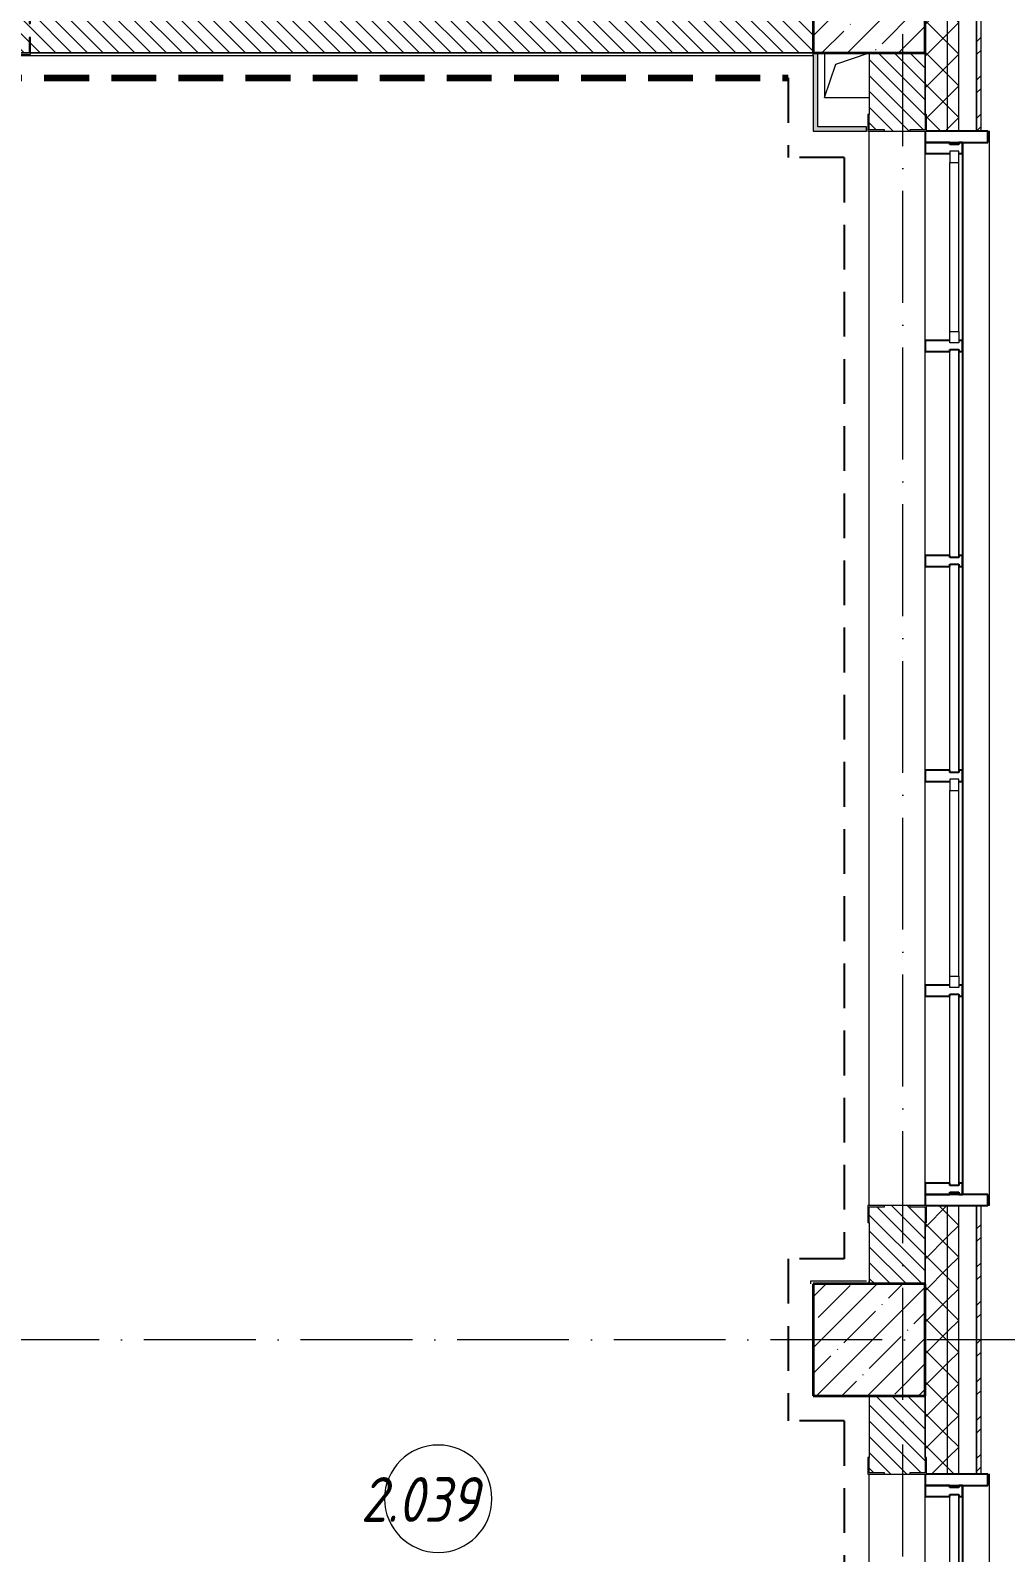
# Model space of a CAD drawing. Header units: millimetres. Extents: x -213536 to 1564669, y -45299 to 942238.
# Drawn here: x 305846 to 310205, y 233015 to 239815 of the extents above; entities that cross this region are included whole.
import ezdxf

# ---------------------------------------------------------------- set-up
doc = ezdxf.new("R2010")
doc.units = ezdxf.units.MM
for name, pattern in [('01 Штриховая _2 мм_', [300, 200, -100]), ('50_200_ШТРИХ_1Т_ш5_п1_п1_', [700, 500, -100, 0, -100]), ('Штрих короткий', [300, 150, -150]), ('Штриховая _2 мм - 1 мм_', [300, 200, -100])]:
    doc.linetypes.add(name, pattern=pattern)
for name, color, linetype, lineweight in [('0-1', 7, 'Continuous', 5), ('0-2', 7, 'Continuous', 9), ('Импосты витража', 7, 'Continuous', 9), ('Импосты витража-1', 7, 'Continuous', 25), ('Каркас_Импост', 7, 'Continuous', 13), ('Каркас_Импост-1', 7, 'Continuous', 9), ('Марки помещений', 7, 'Continuous', 9), ('Несущие колонны', 7, 'Continuous', 9), ('Несущие колонны-1', 7, 'Continuous', 35), ('Обобщенные модели', 7, 'Continuous', 9), ('Общие ребра', 7, 'Continuous', 9), ('Окна', 7, 'Continuous', 9), ('Оси-2', 7, '50_200_ШТРИХ_1Т_ш5_п1_п1_', 9), ('Остекление-1', 7, 'Continuous', 9), ('Перемычка-1', 7, 'Штрих короткий', 9), ('Стены', 7, 'Continuous', 9), ('Стены-1', 7, 'Continuous', 13), ('Штриховка разреза-1', 7, 'Continuous', 9)]:
    doc.layers.add(name, color=color, linetype=linetype, lineweight=lineweight)
for name, color, linetype, lineweight, true_color in [('СТ-1_1', 7, 'Штриховая _2 мм - 1 мм_', 90, 0x888888), ('СТ-1_13', 7, '01 Штриховая _2 мм_', 90, 0xd5d3c7), ('Штриховка разреза-3', 7, 'Continuous', 9, 0x0080ff)]:
    doc.layers.add(name, color=color, linetype=linetype, lineweight=lineweight, true_color=true_color)
doc.layers.get('0-2').off()
doc.styles.add('ISOCPEUR_I_2', font='isocpeui.ttf', dxfattribs={"width": 0.85, "height": 2.3})
pattern_1 = [(135, (0, 0), (-35.35534, -35.35534), [])]
pattern_2 = [(45, (0, 0), (-70.71068, 70.71068), []), (135, (0, 0), (-70.71068, -70.71068), [])]

# ---------------------------------------------------------------- blocks, each defined once
blk = doc.blocks.new('BSC_Колонна _Прямоугольная - 500х500-V25-АИ2_02_План отделки стен 2-го этажа _Часть 2_')
at = {"layer": 'Несущие колонны'}
h = blk.add_hatch(dxfattribs=at)
h.set_pattern_fill('FP_33', color=256, style=0, pattern_type=2)
h.set_pattern_definition([(45, (-103350, -27150), (-114.04925, 114.04925), []), (45, (-103235.95, -27150), (-114.04925, 114.04925), [201.613, -40.323, 3.353, -36.97])])
h.paths.add_polyline_path([(-215.9, -250), (250, -250), (250, 250), (-250, 250), (-250, -250)], flags=0)
at = {"layer": 'Несущие колонны-1'}
for p, q in [((250, 250), (-250, 250)), ((-250, 250), (-250, -250)), ((250, -250), (250, 250)), ((-250, -250), (250, -250))]:
    blk.add_line(p, q, dxfattribs=at)
blk = doc.blocks.new('BSC_Колонна _Прямоугольная - 500х500-V31-АИ2_02_План отделки стен 2-го этажа _Часть 2_')
at = {"layer": 'Несущие колонны'}
h = blk.add_hatch(dxfattribs=at)
h.set_pattern_fill('FP_39', color=256, style=0, pattern_type=2)
h.set_pattern_definition([(45, (-103350, -21150), (-114.04925, 114.04925), []), (45, (-103235.95, -21150), (-114.04925, 114.04925), [201.613, -40.323, 3.353, -36.97])])
h.paths.add_polyline_path([(-250, -250), (250, -250), (250, 250), (-250, 250)], flags=0)
at = {"layer": 'Несущие колонны-1'}
for p, q in [((250, 250), (-250, 250)), ((-250, 250), (-250, -250)), ((250, -250), (250, 250)), ((-250, -250), (250, -250))]:
    blk.add_line(p, q, dxfattribs=at)
blk = doc.blocks.new('Проем_Дверь_Прямоугольный - 1800х2700h_оконные проемы-25805030-АИ2_02_План отделки стен 2-го этажа _Часть 2_')
at = {"layer": 'Перемычка-1'}
for p, q in [((900, 125), (-900, 125)), ((900, -125), (-900, -125))]:
    blk.add_line(p, q, dxfattribs=at)
blk = doc.blocks.new('PNS_Панель прямоугольная1 - Нр_Стекло - 40мм-25293744-АИ2_02_План отделки стен 2-го этажа _Часть 2_')
at = {"layer": 'Остекление-1'}
for p, q in [((-800, 40), (800, 40)), ((-810, 0), (810, 0)), ((800, 0), (-800, 0))]:
    blk.add_line(p, q, dxfattribs=at)
blk = doc.blocks.new('Прямоугольный импост - Импост структурный с накладкой - 150мм-25651488-АИ2_02_План отделки стен 2-го этажа _Часть 2_')
at = {"layer": 'Импосты витража'}
for p, q in [((44650, -100), (46250, -100)), ((44650, -267), (46250, -267))]:
    blk.add_line(p, q, dxfattribs=at)
blk = doc.blocks.new('Прямоугольный импост - Импост структурный с накладкой - 150мм-25651501-АИ2_02_План отделки стен 2-го этажа _Часть 2_')
at = {"layer": 'Импосты витража-1'}
for p, q in [((-25, 0), (-25, 17)), ((-25, 17), (25, 17)), ((-15, 0), (-25, 0)), ((-15, -40), (-15, 0)), ((25, 0), (15, 0)), ((15, 0), (15, -40)), ((25, 17), (25, 0)), ((-25, -150), (-25, -40)), ((-25, -40), (-15, -40)), ((15, -40), (25, -40)), ((25, -40), (25, -150)), ((25, -150), (-25, -150))]:
    blk.add_line(p, q, dxfattribs=at)
blk = doc.blocks.new('Прямоугольный импост - Откос НВФ_50х280 мм-25995271-АИ2_02_План отделки стен 2-го этажа _Часть 2_')
at = {"layer": 'Импосты витража-1'}
for p, q in [((-50, 130), (0, 130)), ((-50, -150), (-50, 130)), ((0, 130), (0, -144)), ((0, -150), (-50, -150))]:
    blk.add_line(p, q, dxfattribs=at)
blk = doc.blocks.new('Проем_Дверь_Прямоугольный - 4800х2700h_оконные проемы-26053820-АИ2_02_План отделки стен 2-го этажа _Часть 2_')
at = {"layer": 'Перемычка-1'}
for p, q in [((2400, 125), (-2400, 125)), ((2400, -125), (-2400, -125))]:
    blk.add_line(p, q, dxfattribs=at)
blk = doc.blocks.new('Фахверк_СКБ_Уголок - 250_2700-27497298-АИ2_02_План отделки стен 2-го этажа _Часть 2_')
at = {"layer": 'Обобщенные модели'}
for p, q in [((200, 181), (125, 181)), ((125, 181), (125, 106)), ((131, 106), (131, 175)), ((131, 175), (200, 175)), ((200, 175), (200, 181)), ((125, 106), (131, 106)), ((131, -6), (125, -6)), ((125, -6), (125, -81)), ((131, -75), (131, -6)), ((125, -81), (200, -81)), ((200, -75), (131, -75)), ((200, -81), (200, -75))]:
    blk.add_line(p, q, dxfattribs=at)
blk = doc.blocks.new('PNS_Панель прямоугольная1 - Нр_Стекло - 40мм-28068333-АИ2_02_План отделки стен 2-го этажа _Часть 2_')
at = {"layer": 'Остекление-1'}
for p, q in [((-417.5, 40), (417.5, 40)), ((-427.5, 0), (427.5, 0)), ((417.5, 0), (-417.5, 0))]:
    blk.add_line(p, q, dxfattribs=at)
blk = doc.blocks.new('PNS_Панель прямоугольная2 - Нр_Стекло - 40мм-28151954-АИ2_02_План отделки стен 2-го этажа _Часть 2_')
at = {"layer": 'Каркас_Импост'}
for p, q in [((-465, 0), (-465, 40)), ((-465, 40), (-415, 40)), ((-415, 40), (-415, 0)), ((465, 40), (415, 40)), ((415, 40), (415, 0)), ((465, 0), (465, 40)), ((-415, 0), (-465, 0)), ((415, 0), (465, 0))]:
    blk.add_line(p, q, dxfattribs=at)
at = {"layer": 'Каркас_Импост-1'}
for p, q in [((-415, 40), (415, 40)), ((-415, 0), (415, 0))]:
    blk.add_line(p, q, dxfattribs=at)
blk = doc.blocks.new('PNS_Панель прямоугольная1 - Нр_Стекло - 40мм-25328009-АИ2_02_План отделки стен 2-го этажа _Часть 2_')
at = {"layer": 'Остекление-1'}
for p, q in [((-455, 40), (455, 40)), ((-465, 0), (465, 0)), ((455, 0), (-455, 0))]:
    blk.add_line(p, q, dxfattribs=at)
blk = doc.blocks.new('PNS_Панель прямоугольная2 - Нр_Стекло - 40мм-28855703-АИ2_02_План отделки стен 2-го этажа _Часть 2_')
at = {"layer": 'Каркас_Импост'}
for p, q in [((-427.5, 0), (-427.5, 40)), ((-427.5, 40), (-377.5, 40)), ((-377.5, 40), (-377.5, 0)), ((427.5, 40), (377.5, 40)), ((377.5, 40), (377.5, 0)), ((427.5, 0), (427.5, 40)), ((-377.5, 0), (-427.5, 0)), ((377.5, 0), (427.5, 0))]:
    blk.add_line(p, q, dxfattribs=at)
at = {"layer": 'Каркас_Импост-1'}
for p, q in [((-377.5, 40), (377.5, 40)), ((-377.5, 0), (377.5, 0))]:
    blk.add_line(p, q, dxfattribs=at)
blk = doc.blocks.new('Прямоугольный импост - Откос НВФ_50х280 мм-25993834-АИ2_02_План отделки стен 2-го этажа _Часть 2_')
at = {"layer": 'Импосты витража-1'}
for p, q in [((-50, 130), (0, 130)), ((-50, -150), (-50, 130)), ((0, 130), (0, -144)), ((0, -150), (-50, -150))]:
    blk.add_line(p, q, dxfattribs=at)
blk = doc.blocks.new('Прямоугольный импост - Импост структурный с накладкой - 150мм-28072255-АИ2_02_План отделки стен 2-го этажа _Часть 2_')
at = {"layer": 'Импосты витража'}
for p, q in [((56650, -100), (57485, -100)), ((56650, -267), (57485, -267))]:
    blk.add_line(p, q, dxfattribs=at)
blk = doc.blocks.new('Прямоугольный импост - Импост структурный с накладкой - 150мм-28072245-АИ2_02_План отделки стен 2-го этажа _Часть 2_')
at = {"layer": 'Импосты витража'}
for p, q in [((57535, -100), (58445, -100)), ((57535, -267), (58445, -267))]:
    blk.add_line(p, q, dxfattribs=at)
blk = doc.blocks.new('Прямоугольный импост - Импост структурный с накладкой - 150мм-28072247-АИ2_02_План отделки стен 2-го этажа _Часть 2_')
at = {"layer": 'Импосты витража-1'}
for p, q in [((-25, 0), (-25, 17)), ((-25, 17), (25, 17)), ((-15, 0), (-25, 0)), ((-15, -40), (-15, 0)), ((25, 0), (15, 0)), ((15, 0), (15, -40)), ((25, 17), (25, 0)), ((-25, -150), (-25, -40)), ((-25, -40), (-15, -40)), ((15, -40), (25, -40)), ((25, -40), (25, -150)), ((25, -150), (-25, -150))]:
    blk.add_line(p, q, dxfattribs=at)
blk = doc.blocks.new('Прямоугольный импост - Импост структурный с накладкой - 150мм-V179-АИ2_02_План отделки стен 2-го этажа _Часть 2_')
at = {"layer": 'Импосты витража-1'}
for p, q in [((-25, 0), (-25, 17)), ((-25, 17), (25, 17)), ((-15, 0), (-25, 0)), ((-15, -40), (-15, 0)), ((25, 17), (25, 0)), ((-25, -150), (-25, -40)), ((-25, -40), (-15, -40)), ((25, -40), (25, -150)), ((25, -150), (-25, -150))]:
    blk.add_line(p, q, dxfattribs=at)
blk = doc.blocks.new('Прямоугольный импост - Импост структурный с накладкой - 150мм-V180-АИ2_02_План отделки стен 2-го этажа _Часть 2_')
at = {"layer": 'Импосты витража-1'}
for p, q in [((-25, 0), (-25, 17)), ((-25, 17), (25, 17)), ((25, 0), (15, 0)), ((15, 0), (15, -40)), ((25, 17), (25, 0)), ((-25, -150), (-25, -40)), ((15, -40), (25, -40)), ((25, -40), (25, -150)), ((25, -150), (-25, -150))]:
    blk.add_line(p, q, dxfattribs=at)
blk = doc.blocks.new('Прямоугольный импост - Импост структурный с накладкой - 150мм-28072285-АИ2_02_План отделки стен 2-го этажа _Часть 2_')
at = {"layer": 'Импосты витража-1'}
for p, q in [((-25, 0), (-25, 17)), ((-25, 17), (25, 17)), ((-15, 0), (-25, 0)), ((-15, -40), (-15, 0)), ((25, 0), (15, 0)), ((15, 0), (15, -40)), ((25, 17), (25, 0)), ((-25, -150), (-25, -40)), ((-25, -40), (-15, -40)), ((15, -40), (25, -40)), ((25, -40), (25, -150)), ((25, -150), (-25, -150))]:
    blk.add_line(p, q, dxfattribs=at)
blk = doc.blocks.new('Прямоугольный импост - Откос НВФ_50х280 мм-26226373-АИ2_02_План отделки стен 2-го этажа _Часть 2_')
at = {"layer": 'Импосты витража-1'}
for p, q in [((0, 130), (-50, 130)), ((-50, 130), (-50, -150)), ((0, -144), (0, 130)), ((-50, -150), (0, -150))]:
    blk.add_line(p, q, dxfattribs=at)
blk = doc.blocks.new('Фахверк_СКБ_Уголок - 200_3550-28267367-АИ2_02_План отделки стен 2-го этажа _Часть 2_')
at = {"layer": 'Обобщенные модели'}
for p, q in [((200, 156), (125, 156)), ((125, 156), (125, 81)), ((131, 81), (131, 150)), ((131, 150), (200, 150)), ((200, 150), (200, 156)), ((125, 81), (131, 81)), ((131, 19), (125, 19)), ((125, 19), (125, -56)), ((131, -50), (131, 19)), ((125, -56), (200, -56)), ((200, -50), (131, -50)), ((200, -56), (200, -50))]:
    blk.add_line(p, q, dxfattribs=at)
blk = doc.blocks.new('AR_Отверстие прямоугольное _в плите_ - AR_Отверстие прямоугольное _в плите_-30511543-АИ2_02_План отделки стен 2-го этажа _Часть 2_')
at = {"layer": 'Обобщенные модели'}
for p, q in [((-100, 100), (-100, -100)), ((-50, 50), (100, 100)), ((-100, -100), (-50, 50)), ((-100, -100), (100, -100))]:
    blk.add_line(p, q, dxfattribs=at)
blk = doc.blocks.new('Отлив_СКБ - Отлив витража_120_НВФ-V241-АИ2_02_План отделки стен 2-го этажа _Часть 2_')
at = {"layer": 'Окна'}
for p, q in [((4750, -2), (50, -2)), ((0, -120), (0, -113)), ((0, -120), (4800, -120)), ((4800, -113), (4800, -120))]:
    blk.add_line(p, q, dxfattribs=at)
blk = doc.blocks.new('Отлив_СКБ - Отлив витража_120_НВФ-31885687-АИ2_02_План отделки стен 2-го этажа _Часть 2_')
at = {"layer": 'Окна'}
for p, q in [((1750, -2), (50, -2)), ((0, -120), (0, -113)), ((0, -120), (1800, -120)), ((1800, -113), (1800, -120))]:
    blk.add_line(p, q, dxfattribs=at)
blk = doc.blocks.new('0125-Р-ОО-Ш2-АР-о_23_10_2024_rvt-1-АИ2_02_План отделки стен 2-го этажа _Часть 2_')
at = {"layer": 'Штриховка разреза-1'}
h = blk.add_hatch(dxfattribs=at)
h.set_pattern_fill('FP_81', color=256, style=0, pattern_type=2)
h.set_pattern_definition(pattern_2)
h.paths.add_polyline_path([(103700, -200), (103700, 750), (103606, 750), (103606, 675), (103600, 675), (103600, -200)], flags=0)
h.paths.add_polyline_path([(103700, 2550), (103700, 3750), (103606, 3750), (103606, 3675), (103600, 3675), (103600, 2625), (103606, 2625), (103606, 2550)], flags=0)
h.paths.add_polyline_path([(103700, 5550), (103700, 6750), (103606, 6750), (103606, 6675), (103600, 6675), (103600, 5625), (103606, 5625), (103606, 5550)], flags=0)
h.paths.add_polyline_path([(103606, 8550), (103700, 8550), (103700, 9750), (103606, 9750), (103606, 9675), (103600, 9675), (103600.1, 8625), (103606, 8625), (103606, 8556)], flags=0)
h.paths.add_polyline_path([(103606, 11550), (103700, 11550), (103700, 12750), (103606, 12750), (103606, 12675), (103600, 12675), (103600, 11625), (103606, 11625), (103606, 11556)], flags=0)
h.paths.add_polyline_path([(103700, 14550), (103700, 15750), (103606, 15750), (103606, 15675), (103600, 15675), (103600, 14625), (103606, 14625), (103606, 14550)], flags=0)
h.paths.add_polyline_path([(103700, 17550), (103700, 18750), (103606, 18750), (103606, 18675), (103600, 18675), (103600.1, 17625), (103606, 17625), (103606, 17550)], flags=0)
h.paths.add_polyline_path([(103700, 20550), (103700, 21750), (103606, 21750), (103606, 21675), (103600, 21675), (103600, 20625), (103606, 20625), (103606, 20550)], flags=0)
h.paths.add_polyline_path([(103700, 26550), (103700, 27750), (103606, 27750), (103606, 27675), (103600, 27675), (103600, 26625), (103606, 26625), (103606, 26550)], flags=0)
h.paths.add_polyline_path([(103700, 29550), (103700, 30750), (103606, 30750), (103606, 30675), (103600, 30675), (103600.1, 29625), (103606, 29625), (103606, 29550)], flags=0)
h.paths.add_polyline_path([(103700, 32550), (103700, 33750), (103606, 33750), (103606, 33675), (103600, 33675), (103600.1, 32625), (103606, 32625), (103606, 32550)], flags=0)
h.paths.add_polyline_path([(103700, 35550), (103700, 36750), (103606, 36750), (103606, 36675), (103600, 36675), (103600, 35625), (103606, 35625), (103606, 35550)], flags=0)
h.paths.add_polyline_path([(103606, 38550), (103700, 38550), (103700, 39750), (103606, 39750), (103606, 39675), (103600, 39675), (103600, 38625), (103606, 38625), (103606, 38556)], flags=0)
h.paths.add_polyline_path([(103700, 41550), (103700, 42750), (103606, 42750), (103606, 42675), (103600, 42675), (103600, 41625), (103606, 41625), (103606, 41550)], flags=0)
h.paths.add_polyline_path([(103700, 47550), (103700, 48615), (103600, 48615), (103600, 47625), (103606, 47625), (103606, 47550)], flags=0)
h = blk.add_hatch(dxfattribs=at)
h.set_pattern_fill('FP_81', color=256, style=0, pattern_type=2)
h.set_pattern_definition(pattern_2)
h.paths.add_polyline_path([(103700, -250), (103750, -250), (103750, 750), (103700, 750), (103700, -200)], flags=0)
h.paths.add_polyline_path([(103700, 2550), (103750, 2550), (103750, 3750), (103700, 3750), (103700, 3265)], flags=0)
h.paths.add_polyline_path([(103700, 5550), (103750, 5550), (103750, 6750), (103700, 6750), (103700, 6037.1)], flags=0)
h.paths.add_polyline_path([(103700, 8550), (103750, 8550), (103750, 9750), (103700, 9750), (103700, 8809.2)], flags=0)
h.paths.add_polyline_path([(103700, 11550), (103750, 11550), (103750, 12750), (103700, 12750), (103700, 11581.4)], flags=0)
h.paths.add_polyline_path([(103750, 14550), (103750, 15750), (103700, 15750), (103700, 14550)], flags=0)
h.paths.add_polyline_path([(103750, 17550), (103750, 18750), (103700, 18750), (103700, 17550)], flags=0)
h.paths.add_polyline_path([(103700, 20550), (103750, 20550), (103750, 21750), (103700, 21750), (103700, 20821.8)], flags=0)
h.paths.add_polyline_path([(103750, 26550), (103750, 27750), (103700, 27750), (103700, 26550)], flags=0)
h.paths.add_polyline_path([(103700, 29550), (103750, 29550), (103750, 30750), (103700, 30750), (103700, 30062.2)], flags=0)
h.paths.add_polyline_path([(103700, 32550), (103750, 32550), (103750, 33750), (103700, 33750), (103700, 32834.3)], flags=0)
h.paths.add_polyline_path([(103700, 35550), (103750, 35550), (103750, 36750), (103700, 36750), (103700, 35606.4)], flags=0)
h.paths.add_polyline_path([(103700, 38550), (103750, 38550), (103750, 39750), (103700, 39750), (103700, 39302.5)], flags=0)
h.paths.add_polyline_path([(103700, 41550), (103750, 41550), (103750, 42750), (103700, 42750), (103700, 42074.7)], flags=0)
h.paths.add_polyline_path([(103750, 47550), (103750, 48615), (103700, 48615), (103700, 47550)], flags=0)
h = blk.add_hatch(dxfattribs=at)
h.set_pattern_fill('FP_80', color=256, style=0, pattern_type=2)
h.set_pattern_definition([(45, (0, 0), (-85.53659, 85.53659), []), (45, (57.02, 0), (-85.53659, 85.53659), [])])
h.paths.add_polyline_path([(103830, -350), (103850, -350), (103850, 750), (103830, 750), (103830, -330)], flags=0)
h.paths.add_polyline_path([(103850, 2550), (103850, 3750), (103830, 3750), (103830, 2550)], flags=0)
h.paths.add_polyline_path([(103830, 5550), (103850, 5550), (103850, 6750), (103830, 6750), (103830, 6037.1)], flags=0)
h.paths.add_polyline_path([(103850, 8550), (103850, 9750), (103830, 9750), (103830, 8550)], flags=0)
h.paths.add_polyline_path([(103850, 11550), (103850, 12750), (103830, 12750), (103830, 11550)], flags=0)
h.paths.add_polyline_path([(103850, 14550), (103850, 15750), (103830, 15750), (103830, 14550)], flags=0)
h.paths.add_polyline_path([(103830, 17550), (103850, 17550), (103850, 18750), (103830, 18750), (103830, 18049.6)], flags=0)
h.paths.add_polyline_path([(103850, 20550), (103850, 21750), (103830, 21750), (103830, 20550)], flags=0)
h.paths.add_polyline_path([(103850, 26550), (103850, 27750), (103830, 27750), (103830, 26550)], flags=0)
h.paths.add_polyline_path([(103850, 29550), (103850, 30750), (103830, 30750), (103830, 29550)], flags=0)
h.paths.add_polyline_path([(103850, 32550), (103850, 33750), (103830, 33750), (103830, 32550)], flags=0)
h.paths.add_polyline_path([(103850, 35550), (103850, 36750), (103830, 36750), (103830, 35550)], flags=0)
h.paths.add_polyline_path([(103850, 38550), (103850, 39750), (103830, 39750), (103830, 38550)], flags=0)
h.paths.add_polyline_path([(103850, 41550), (103850, 42750), (103830, 42750), (103830, 41550)], flags=0)
h.paths.add_polyline_path([(103830, 47550), (103850, 47550), (103850, 48615), (103830, 48615), (103830, 47618.9)], flags=0)
h = blk.add_hatch(dxfattribs=at)
h.set_pattern_fill('FP_2', color=256, style=0, pattern_type=2)
h.set_pattern_definition(pattern_1)
h.paths.add_polyline_path([(103100, 26900), (103100, 27100), (99600, 27100), (99600, 27031), (99594, 27031), (99594, 27100), (96100, 27100), (96100, 26900), (99594, 26900), (99594, 26969), (99600, 26969), (99600, 26900), (102202.1, 26900)], flags=0)
h = blk.add_hatch(dxfattribs=at)
h.set_pattern_fill('FP_2', color=256, style=0, pattern_type=2)
h.set_pattern_definition(pattern_1)
h.paths.add_polyline_path([(103600, 21400), (103600, 21744), (103531, 21744), (103531, 21750), (103419, 21750), (103419, 21744), (103350, 21744), (103350, 21400), (103531, 21400)], flags=0)
h.paths.add_polyline_path([(103531, 26550), (103531, 26556), (103600, 26556), (103600, 26900), (103350, 26900), (103350, 26556), (103419, 26556), (103419, 26550)], flags=0)
h = blk.add_hatch(dxfattribs=at)
h.set_pattern_fill('FP_2', color=256, style=0, pattern_type=2)
h.set_pattern_definition(pattern_1)
h.paths.add_polyline_path([(103600, 18400), (103600, 18744), (103531, 18744), (103531, 18750), (103419, 18750), (103419, 18744), (103350, 18744), (103350, 18400), (103531, 18400)], flags=0)
h.paths.add_polyline_path([(103531, 20550), (103531, 20556), (103600, 20556), (103600, 20900), (103350, 20900), (103350, 20556), (103419, 20556), (103419, 20550)], flags=0)
at = {"layer": 'Общие ребра'}
for p, q in [((103700, 26550), (103700, 27750)), ((103750, 26550), (103750, 27750)), ((103600, 26625), (103600, 26900)), ((103600, 26900), (103600, 26625)), ((103700, 20550), (103700, 21750)), ((103750, 20550), (103750, 21750)), ((103600, 21400), (103600, 21675)), ((103600, 21675), (103600, 21400)), ((103600, 20625), (103600, 20900)), ((103600, 20900), (103600, 20625))]:
    blk.add_line(p, q, dxfattribs=at)
at = {"layer": 'Стены'}
for p, q in [((103350, 21750), (103350, 26550)), ((103350, 18750), (103350, 20550))]:
    blk.add_line(p, q, dxfattribs=at)
at = {"layer": 'Стены-1'}
for p, q in [((103830, 27750), (103830, 26550)), ((103830, 26550), (103830, 27750)), ((103850, 26550), (103850, 27750)), ((99600, 26900), (103100, 26900)), ((103350, 26900), (103350, 26625)), ((103419, 26550), (103531, 26550)), ((103606, 26550), (103830, 26550)), ((103830, 26550), (103850, 26550)), ((103531, 21750), (103419, 21750)), ((103830, 21750), (103606, 21750)), ((103850, 21750), (103830, 21750)), ((103830, 21750), (103830, 20550)), ((103830, 20550), (103830, 21750)), ((103850, 20550), (103850, 21750)), ((103350, 21675), (103350, 21400)), ((103350, 20900), (103350, 20625)), ((103419, 20550), (103531, 20550)), ((103606, 20550), (103830, 20550)), ((103830, 20550), (103850, 20550))]:
    blk.add_line(p, q, dxfattribs=at)
at = {"layer": '0-2'}
for name, p in [('BSC_Колонна _Прямоугольная - 500х500-V25-АИ2_02_План отделки стен 2-го этажа _Часть 2_', (103350, 27150)), ('AR_Отверстие прямоугольное _в плите_ - AR_Отверстие прямоугольное _в плите_-30511543-АИ2_02_План отделки стен 2-го этажа _Часть 2_', (103250, 26800)), ('BSC_Колонна _Прямоугольная - 500х500-V31-АИ2_02_План отделки стен 2-го этажа _Часть 2_', (103350, 21150))]:
    blk.add_blockref(name, p, dxfattribs=at)
for name, p, rotation in [('Фахверк_СКБ_Уголок - 200_3550-28267367-АИ2_02_План отделки стен 2-го этажа _Часть 2_', (99725, 27050), 180), ('Фахверк_СКБ_Уголок - 250_2700-27497298-АИ2_02_План отделки стен 2-го этажа _Часть 2_', (103525, 26425), 90), ('Проем_Дверь_Прямоугольный - 4800х2700h_оконные проемы-26053820-АИ2_02_План отделки стен 2-го этажа _Часть 2_', (103475, 24150), 269.9999999999999), ('Отлив_СКБ - Отлив витража_120_НВФ-V241-АИ2_02_План отделки стен 2-го этажа _Часть 2_', (103767, 21750), 90), ('PNS_Панель прямоугольная2 - Нр_Стекло - 40мм-28855703-АИ2_02_План отделки стен 2-го этажа _Часть 2_', (103750, 26032.5), 89.99999999999852), ('Прямоугольный импост - Импост структурный с накладкой - 150мм-28072255-АИ2_02_План отделки стен 2-го этажа _Часть 2_', (103500, -31035), 89.99999999999915), ('PNS_Панель прямоугольная1 - Нр_Стекло - 40мм-25328009-АИ2_02_План отделки стен 2-го этажа _Часть 2_', (103750, 25110), 89.99999999999852), ('Прямоугольный импост - Импост структурный с накладкой - 150мм-28072245-АИ2_02_План отделки стен 2-го этажа _Часть 2_', (103500, -32880), 90.00000000000037), ('Прямоугольный импост - Импост структурный с накладкой - 150мм-28072245-АИ2_02_План отделки стен 2-го этажа _Часть 2_', (103500, -33840), 89.99999999999933), ('PNS_Панель прямоугольная1 - Нр_Стекло - 40мм-25328009-АИ2_02_План отделки стен 2-го этажа _Часть 2_', (103750, 24150), 89.99999999999852), ('Прямоугольный импост - Импост структурный с накладкой - 150мм-28072245-АИ2_02_План отделки стен 2-го этажа _Часть 2_', (103500, -34800), 90.00000000000037), ('PNS_Панель прямоугольная2 - Нр_Стекло - 40мм-28151954-АИ2_02_План отделки стен 2-го этажа _Часть 2_', (103750, 23190), 89.99999999999852), ('Прямоугольный импост - Импост структурный с накладкой - 150мм-28072255-АИ2_02_План отделки стен 2-го этажа _Часть 2_', (103500, -34800), 90.00000000000026), ('PNS_Панель прямоугольная1 - Нр_Стекло - 40мм-28068333-АИ2_02_План отделки стен 2-го этажа _Часть 2_', (103750, 22267.5), 89.99999999999852), ('Прямоугольный импост - Откос НВФ_50х280 мм-26226373-АИ2_02_План отделки стен 2-го этажа _Часть 2_', (103750, 21750), 269.9999999999985), ('Фахверк_СКБ_Уголок - 250_2700-27497298-АИ2_02_План отделки стен 2-го этажа _Часть 2_', (103425, 21875), 269.9999999999999), ('Фахверк_СКБ_Уголок - 250_2700-27497298-АИ2_02_План отделки стен 2-го этажа _Часть 2_', (103525, 20425), 89.9999999999999), ('Проем_Дверь_Прямоугольный - 1800х2700h_оконные проемы-25805030-АИ2_02_План отделки стен 2-го этажа _Часть 2_', (103475, 19650), 269.9999999999999), ('Отлив_СКБ - Отлив витража_120_НВФ-31885687-АИ2_02_План отделки стен 2-го этажа _Часть 2_', (103767, 18750), 90), ('Прямоугольный импост - Импост структурный с накладкой - 150мм-25651488-АИ2_02_План отделки стен 2-го этажа _Часть 2_', (103500, -25800), 89.99999999999972), ('PNS_Панель прямоугольная1 - Нр_Стекло - 40мм-25293744-АИ2_02_План отделки стен 2-го этажа _Часть 2_', (103750, 19650), 89.99999999999899)]:
    blk.add_blockref(name, p, dxfattribs=dict(at, rotation=rotation))
at = {"layer": '0-2', "extrusion": (0, 0, -1)}
for name, p, rotation in [('Прямоугольный импост - Откос НВФ_50х280 мм-25993834-АИ2_02_План отделки стен 2-го этажа _Часть 2_', (-103750, 26550), 90.00000000000146), ('Прямоугольный импост - Импост структурный с накладкой - 150мм-V180-АИ2_02_План отделки стен 2-го этажа _Часть 2_', (-103750, 26475), 90.00000000000146), ('Прямоугольный импост - Импост структурный с накладкой - 150мм-V179-АИ2_02_План отделки стен 2-го этажа _Часть 2_', (-103750, 25590), 90.00000000000146), ('Прямоугольный импост - Импост структурный с накладкой - 150мм-28072285-АИ2_02_План отделки стен 2-го этажа _Часть 2_', (-103750, 24630), 90.00000000000146), ('Прямоугольный импост - Импост структурный с накладкой - 150мм-V180-АИ2_02_План отделки стен 2-го этажа _Часть 2_', (-103750, 23670), 90.00000000000146), ('Прямоугольный импост - Импост структурный с накладкой - 150мм-V179-АИ2_02_План отделки стен 2-го этажа _Часть 2_', (-103750, 22710), 90.00000000000146), ('Прямоугольный импост - Импост структурный с накладкой - 150мм-28072247-АИ2_02_План отделки стен 2-го этажа _Часть 2_', (-103750, 21825), 90.00000000000146), ('Прямоугольный импост - Откос НВФ_50х280 мм-25995271-АИ2_02_План отделки стен 2-го этажа _Часть 2_', (-103750, 20550), 90.00000000000101), ('Прямоугольный импост - Импост структурный с накладкой - 150мм-25651501-АИ2_02_План отделки стен 2-го этажа _Часть 2_', (-103750, 20475), 90.00000000000101)]:
    blk.add_blockref(name, p, dxfattribs=dict(at, rotation=rotation))
blk = doc.blocks.new('AI_Марка_Помещение_х1__Общий_E___ISO-2_1K_ - Номер-16210215-АИ2_02_План отделки стен 2-го этажа _Часть 2_')
at = {"layer": 'Марки помещений'}
for start, end in [(360, 180), (180, 360)]:
    blk.add_arc((0.039, 0.312), 2.4, start, end, dxfattribs=at)
blk = doc.blocks.new('Оси1')
at = {"layer": 'Оси-2'}
for p, q in [((309745.6, 210594.5), (309745.6, 264395.4)), ((312453.9, 233965.2), (301945.6, 233965.2))]:
    blk.add_line(p, q, dxfattribs=at)

msp = doc.modelspace()

# ---------------------------------------------------------------- hatches: boundary and pattern name
at = {"layer": 'Штриховка разреза-3'}
for points in [[(309365.6, 239385.2), (309365.6, 239715.2), (309345.6, 239715.2), (309345.6, 239385.2)], [(309583.6, 239365.2), (309583.6, 239385.2), (309345.6, 239385.2), (309345.6, 239365.2), (309379.7, 239365.2)]]:
    msp.add_hatch(color=256, dxfattribs=at).paths.add_polyline_path(points, flags=0)

# ---------------------------------------------------------------- linework, layer by layer
at = {"layer": 'Общие ребра'}
for p, q in [((309345.6, 239703.2), (309345.6, 239715.2)), ((309583.6, 239365.2), (309583.6, 239385.2))]:
    msp.add_line(p, q, dxfattribs=at)
at = {"layer": 'СТ-1_1', "lineweight": 25}
for p, q in [((309233.6, 239603.2), (309233.6, 239247.2)), ((309483.6, 239247.2), (309233.6, 239247.2)), ((309483.6, 239247.2), (309483.6, 234327.2)), ((309233.6, 234327.2), (309233.6, 233603.2)), ((309483.6, 234327.2), (309233.6, 234327.2)), ((309483.6, 233603.2), (309233.6, 233603.2)), ((309483.6, 233603.2), (309483.6, 231683.2))]:
    msp.add_line(p, q, dxfattribs=at)
at = {"layer": 'СТ-1_13'}
msp.add_line((302607.6, 239603.2), (309233.6, 239603.2), dxfattribs=at)
at = {"layer": 'Стены-1'}
for p, q in [((302507.6, 239703.2), (309345.6, 239703.2)), ((309345.6, 239715.2), (305845.6, 239715.2)), ((309345.6, 239703.2), (309345.6, 239365.2)), ((309365.6, 239385.2), (309365.6, 239715.2)), ((309345.6, 239365.2), (309583.6, 239365.2)), ((309583.6, 239385.2), (309365.6, 239385.2)), ((309583.6, 234227.2), (309333.6, 234227.2)), ((309333.6, 234227.2), (309333.6, 234215.2)), ((309595.6, 234215.2), (309595.6, 234227.2))]:
    msp.add_line(p, q, dxfattribs=at)

# ---------------------------------------------------------------- block references
at = {"color": 2, "lineweight": 30}
msp.add_blockref('Оси1', (0, 0), dxfattribs=at)
at = {"layer": '0-1'}
msp.add_blockref('0125-Р-ОО-Ш2-АР-о_23_10_2024_rvt-1-АИ2_02_План отделки стен 2-го этажа _Часть 2_', (206245.6, 212815.2), dxfattribs=at)
at = {"layer": 'Марки помещений', "xscale": 99.99999999999993, "yscale": 99.99999999999993, "zscale": 99.99999999999993}
msp.add_blockref('AI_Марка_Помещение_х1__Общий_E___ISO-2_1K_ - Номер-16210215-АИ2_02_План отделки стен 2-го этажа _Часть 2_', (307664.9, 233224.5), dxfattribs=at)

# ---------------------------------------------------------------- texts
at = {"layer": 'Марки помещений', "insert": (307322.2, 233352.4), "char_height": 200, "width": 785.654, "attachment_point": 1, "style": 'ISOCPEUR_I_2'}
msp.add_mtext('2.039', dxfattribs=at)

doc.saveas('drawing.dxf')
